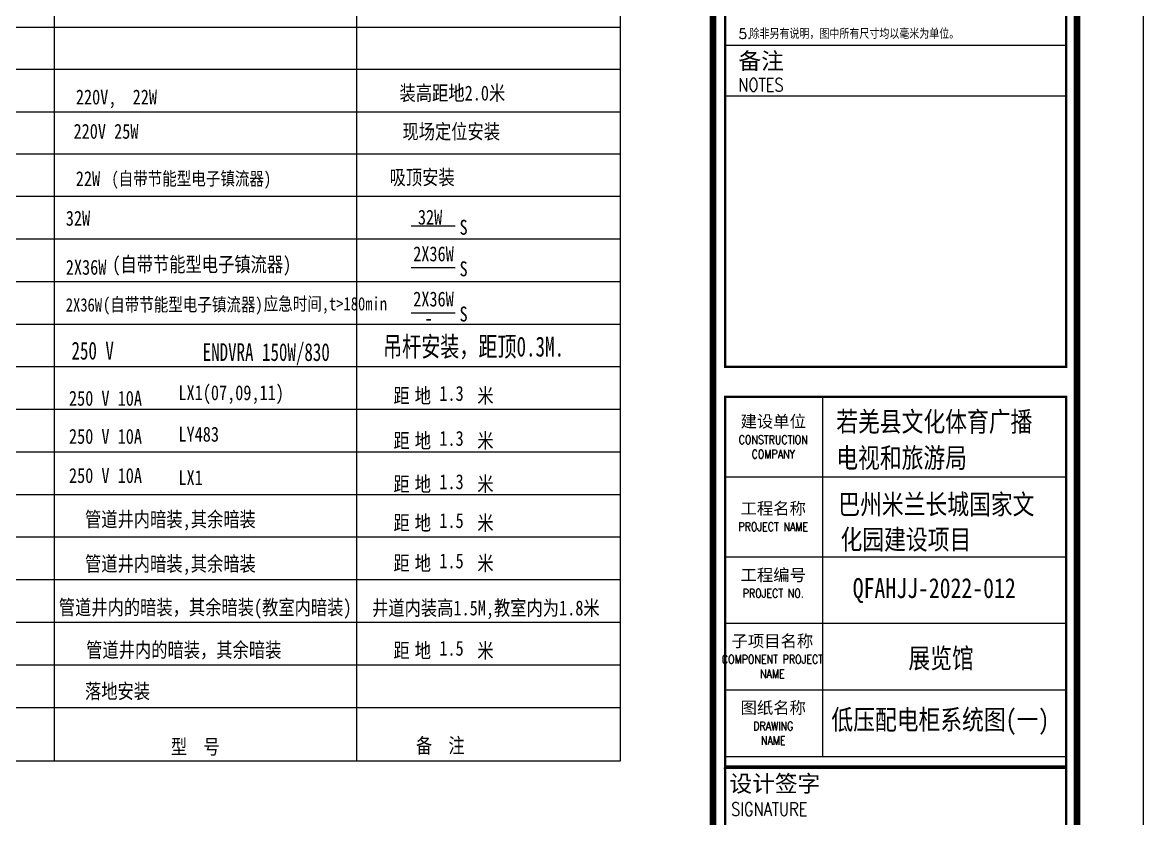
# Model space of a CAD drawing. Extents: x 815029915 to 815825525, y 579155098 to 579748855.
# Drawn here: x 815530932 to 815547777, y 579373596 to 579385559 of the extents above; entities that cross this region are included whole.
import ezdxf
from ezdxf.enums import TextEntityAlignment as Align

# ---------------------------------------------------------------- set-up
doc = ezdxf.new("R2010")
doc.units = 0
doc.header["$LTSCALE"] = 100
doc.header["$MEASUREMENT"] = 0
for name, color, linetype in [('HZ', 7, 'Continuous'), ('PUB_TITLE', 4, 'Continuous'), ('TK', 7, 'Continuous'), ('wxf', 7, 'Continuous'), ('ZG-图名', 10, 'Continuous'), ('zm', 1, 'Continuous')]:
    doc.layers.add(name, color=color, linetype=linetype)
doc.styles.add('-宋体', font='', dxfattribs={"width": 0.8})
doc.styles.add('CCIAD-图框(标题项)', font='')
doc.styles.add('CCIAD-图框(版权说明)', font='txt.shx', dxfattribs={"width": 0.7, "bigfont": 'gbcbig.shx'})
doc.styles.add('STYLE2', font='')
doc.styles.add('基本字体', font='simplex.shx', dxfattribs={"height": 180, "bigfont": 'hztxt.shx'})
doc.styles.get('-宋体').set_extended_font_data('SimSun')
doc.styles.get('CCIAD-图框(标题项)').set_extended_font_data('SimHei')
doc.styles.get('STYLE2').set_extended_font_data('SimHei')

# ---------------------------------------------------------------- blocks, each defined once
blk = doc.blocks.new('CCIAD-TK-A2-图签')
at = {"layer": 'TK'}
for p, q in [((531.32, 185.4), (582.39, 185.4)), ((545.77, 185.4), (545.77, 131.4)), ((531.32, 173.4), (582.39, 173.4)), ((543.32, 173.4), (582.39, 173.4)), ((531.32, 161.4), (582.39, 161.4)), ((531.32, 151.4), (582.39, 151.4)), ((531.32, 151.4), (582.39, 151.4)), ((531.32, 141.4), (582.39, 141.4)), ((531.32, 141.4), (582.39, 141.4)), ((531.32, 131.4), (582.39, 131.4)), ((582.19, 129.63), (531.12, 129.63))]:
    blk.add_line(p, q, dxfattribs=at)
at = {"layer": 'TK', "color": 0}
for p, q in [((531.12, 129.86), (582.39, 129.86)), ((530.92, 129.63), (582.19, 129.63))]:
    blk.add_line(p, q, dxfattribs=at)
at = {"layer": 'TK'}
for points, const_width in [([(529.29, 10.46), (529.29, 410)], 1), ([(531.12, 129.86), (582.39, 129.86)], 0.347)]:
    blk.add_lwpolyline(points, dxfattribs=dict(at, const_width=const_width))
for points in [[(529.29, 10.46), (584, 10.46), (584, 410)], [(531.12, 238.28), (582.39, 238.28)], [(531.12, 230.63), (582.39, 230.63)]]:
    blk.add_lwpolyline(points, dxfattribs=at)
at = {"layer": 'TK', "const_width": 0.347}
for points in [[(531.12, 335.84), (582.39, 335.84), (582.39, 189.94), (531.12, 189.94)], [(531.12, 185.4), (582.39, 185.4), (582.39, 13.25), (531.12, 13.25)]]:
    blk.add_lwpolyline(points, close=True, dxfattribs=at)
at = {"layer": 'TK'}
for s, height, style, p in [('除非另有说明，图中所有尺寸均以毫米为单位。', 1.5, 'CCIAD-图框(版权说明)', (534.8, 239.22)), ('5.', 1.5, 'CCIAD-图框(版权说明)', (533.13, 239.22)), ('备注', 2.5, 'CCIAD-图框(标题项)', (533.13, 234.65)), ('设计签字', 2.5, 'CCIAD-图框(标题项)', (531.78, 126.06))]:
    blk.add_text(s, height=height, dxfattribs=dict(at, style=style)).set_placement(p)
at = {"layer": 'TK', "style": 'CCIAD-图框(版权说明)', "width": 0.8}
for s, p in [('NOTES', (533.13, 231.3)), ('SIGNATURE', (532.04, 122.47))]:
    blk.add_text(s, height=2, dxfattribs=at).set_placement(p)
at = {"layer": 'TK', "char_height": 1.8, "attachment_point": 5, "style": '基本字体'}
for s, insert, width in [('{\\fSimHei|b0|i0|c134|p49;建设单位\\W0.8;\\P\\Fsimplex,hztxt|c134;\\H0.7224x;CONSTRUCTION \\PCOMPANY\\fKaiTi_GB2312|b0|i0|c134|p49;\\H1.3843x; }', (538.36, 179.4), 11.6), ('{\\fSimHei|b0|i0|c134|p49;工程名称\\fKaiTi_GB2312|b0|i0|c134|p49;\\H1.167x;\\W0.8;\\P\\Fsimplex,hztxt|c134;\\H0.6189x;PROJECT NAME\\H1.3846x; }', (538.36, 167.4), 11.6), ('{\\fSimHei|b0|i0|c134|p49;工程编号\\W0.8;\\P\\Fsimplex,hztxt|c134;\\H0.7222x;PROJECT NO.}', (538.36, 157.4), 11.6), ('{\\fSimHei|b0|i0|c134|p49;子项目名称\\W0.8;\\P\\Fsimplex,hztxt|c134;\\H0.7222x;COMPONENT PROJECT NAME\\H1.385x; }', (538.23, 146.4), 15.6094), ('{\\fSimHei|b0|i0|c134|p49;图纸名称\\W0.8;\\P\\Fsimplex,hztxt|c134;\\H0.7222x;DRAWING \\PNAME }', (538.36, 136.37), 11.6)]:
    blk.add_mtext(s, dxfattribs=dict(at, insert=insert, width=width))
blk = doc.blocks.new('l')
at = {"layer": 'TK'}
blk.add_lwpolyline([(815463677, 579451444), (815463677, 579409444), (815547777, 579409444), (815547777, 579451444)], close=True, dxfattribs=at)

msp = doc.modelspace()

# ---------------------------------------------------------------- linework, layer by layer
at = {"ltscale": 1000}
for p, q in [((815536772.8, 579382501), (815537434.7, 579382501)), ((815536772.8, 579381876.4), (815537434.7, 579381876.4))]:
    msp.add_line(p, q, dxfattribs=at)
msp.add_line((815539912.9, 579374458.7), (815524277.6, 579374458.7))
at = {"layer": 'HZ', "color": 7}
for p, q in [((815531414, 579374472.1), (815531414, 579395101.4)), ((815535952, 579395101.4), (815535952, 579374458.7)), ((815539914.7, 579395101.4), (815539914.7, 579374458.7)), ((815524279.4, 579385485.9), (815539914.7, 579385485.9)), ((815524279.4, 579384858.3), (815539914.7, 579384858.3)), ((815524279.4, 579384214.6), (815539914.7, 579384214.6)), ((815524279.4, 579383587), (815539914.7, 579383587)), ((815524279.4, 579382947), (815539914.7, 579382947)), ((815524279.4, 579382307), (815539914.7, 579382307)), ((815524279.4, 579381667), (815539914.7, 579381667)), ((815524279.4, 579381027), (815539914.7, 579381027)), ((815524279.4, 579380387), (815539914.7, 579380387)), ((815524279.4, 579379747), (815539914.7, 579379747)), ((815524279.4, 579379107), (815539914.7, 579379107)), ((815524279.4, 579378467), (815539914.7, 579378467)), ((815524279.4, 579377827), (815539914.7, 579377827)), ((815524279.4, 579377187), (815539914.7, 579377187)), ((815524279.4, 579376547), (815539914.7, 579376547)), ((815524279.4, 579375907), (815539914.7, 579375907)), ((815524279.4, 579375267), (815539914.7, 579375267))]:
    msp.add_line(p, q, dxfattribs=at)
at = {"layer": 'TK'}
msp.add_lwpolyline([(815463677.3, 579403390.9), (815463677.3, 579361390.9), (815547777.3, 579361390.9), (815547777.3, 579403390.9)], close=True, dxfattribs=at)
at = {"layer": 'TK', "const_width": 100}
msp.add_lwpolyline([(815466177.3, 579362436.5), (815466177.3, 579402390.9), (815546777.3, 579402390.9), (815546777.3, 579362436.5)], close=True, dxfattribs=at)
at = {"layer": 'wxf', "color": 7}
msp.add_line((815536772.8, 579381197.2), (815537434.7, 579381197.2), dxfattribs=at)

# ---------------------------------------------------------------- block references
at = {"layer": 'TK', "xscale": 100, "yscale": 100, "zscale": 100}
msp.add_blockref('CCIAD-TK-A2-图签', (815488377.3, 579361390.9), dxfattribs=at)
at = {"layer": 'zm', "color": 1}
msp.add_blockref('l', (0, -48053.6), dxfattribs=at)

# ---------------------------------------------------------------- texts
at = {"layer": 'PUB_TITLE', "style": '-宋体', "width": 0.8}
for s, p in [('若羌县文化体育广播', (815543160.2, 579379410.2)), ('电视和旅游局', (815543160.2, 579378866.7)), ('巴州米兰长城国家文', (815543191, 579378167)), ('化园建设项目', (815543224.1, 579377640.1)), ('展览馆', (815544244.1, 579375855, 0))]:
    msp.add_text(s, height=300, dxfattribs=at).set_placement(p)
at = {"layer": 'wxf', "color": 7, "style": '-宋体'}
for s, height, width, p in [('装高距地2.0米', 224, 0.8, (815536598.5, 579384385.8)), ('220V,  22W', 224, 0.8, (815531735.5, 579384326.8)), ('220V 25W', 224, 0.8, (815531700.4, 579383811.2, -950.4)), ('现场定位安装', 224, 0.8, (815536642.3, 579383807.9, -1900.8)), ('22W', 224, 0.8, (815531734.4, 579383099.4)), ('(自带节能型电子镇流器)', 200, 0.8, (815532269.4, 579383112.1)), ('吸顶安装', 224, 0.8, (815536449, 579383120)), ('32W', 224, 0.8, (815531584.3, 579382505.1)), ('32W', 224, 0.8, (815536874.2, 579382521.3)), ('S', 224, 0.8, (815537499.8, 579382369.2)), ('2X36W', 224, 0.8, (815536803.7, 579381969.9)), ('2X36W', 224, 0.8, (815531584.3, 579381767.9)), ('(自带节能型电子镇流器)', 224, 0.8, (815532283, 579381812.5)), ('S', 224, 0.8, (815537499.8, 579381744.6)), ('(自带节能型电子镇流器)', 200, 0.8, (815532142.4, 579381220.2)), ('应急时间,t>180min', 200, 0.8, (815534557.6, 579381231.8)), ('2X36W', 224, 0.8, (815536803.7, 579381290.8)), ('2X36W', 200, 0.8, (815531584.3, 579381215.1)), ('S', 224, 0.8, (815537499.8, 579381065.4)), ('-', 224, 0.8, (815536975.1, 579381004)), ('吊杆安装，距顶0.3M.', 300, 0.7, (815536351, 579380538.6)), ('250 V ', 267.43, 0.7, (815531669.7, 579380493.2)), ('ENDVRA 150W/830', 267.429, 0.7, (815533640.5, 579380472.1)), ('LX1(07,09,11)', 224, 0.8, (815533276.4, 579379883.1)), ('地', 224, 0.8, (815536826.7, 579379837.9)), ('1.3', 224, 0.8, (815537196.3, 579379872.6)), ('米', 224, 0.8, (815537766.6, 579379837.9)), ('250 V 10A', 224, 0.8, (815531631.7, 579379799.5)), ('距', 224, 0.8, (815536506.7, 579379837.9)), ('250 V 10A', 224, 0.8, (815531631.7, 579379227.3)), ('LY483', 224, 0.8, (815533276.4, 579379259.6)), ('距', 224, 0.8, (815536506.7, 579379162.3)), ('地', 224, 0.8, (815536826.7, 579379162.3)), ('1.3', 224, 0.8, (815537196.3, 579379197.1)), ('米', 224, 0.8, (815537766.6, 579379162.3)), ('250 V 10A', 224, 0.8, (815531631.7, 579378638.8)), ('LX1', 224, 0.8, (815533276.4, 579378607.1)), ('距', 224, 0.8, (815536506.7, 579378510.2)), ('地', 224, 0.8, (815536826.7, 579378510.2)), ('1.3', 224, 0.8, (815537196.3, 579378545)), ('米', 224, 0.8, (815537766.6, 579378510.2)), ('管道井内暗装,其余暗装', 224, 0.8, (815531872.5, 579377980.6)), ('距', 224, 0.8, (815536506.7, 579377926.9)), ('地', 224, 0.8, (815536826.7, 579377926.9)), ('1.5', 224, 0.8, (815537196.3, 579377961.7)), ('米', 224, 0.8, (815537766.6, 579377926.9)), ('管道井内暗装,其余暗装', 224, 0.8, (815531872.5, 579377312.6)), ('地', 224, 0.8, (815536826.7, 579377320.9)), ('1.5', 224, 0.8, (815537196.3, 579377355.7)), ('米', 224, 0.8, (815537766.6, 579377320.9)), ('距', 224, 0.8, (815536506.7, 579377320.9)), ('管道井内的暗装，其余暗装(教室内暗装)', 224, 0.8, (815531478.3, 579376657.8)), ('井道内装高1.5M,教室内为1.8米', 224, 0.8, (815536186.2, 579376648.9)), ('管道井内的暗装，其余暗装', 224, 0.8, (815531889.9, 579376017.8)), ('距', 224, 0.8, (815536506.7, 579376008.9)), ('地', 224, 0.8, (815536826.7, 579376008.9)), ('1.5', 224, 0.8, (815537196.3, 579376043.7)), ('米', 224, 0.8, (815537766.6, 579376008.9)), ('落地安装', 224, 0.8, (815531872.5, 579375398.6)), ('型  号', 224, 0.8, (815533162.7, 579374562.8)), ('备  注', 224, 0.8, (815536845.6, 579374581.5))]:
    msp.add_text(s, height=height, dxfattribs=dict(at, width=width)).set_placement(p)
at = {"layer": 'ZG-图名', "style": '-宋体', "width": 0.8}
msp.add_text('低压配电柜系统图(一)', height=300, dxfattribs=at).set_placement((815543086.8, 579374931.9))
at = {"layer": 'zm', "ltscale": 10, "style": 'STYLE2', "width": 0.8}
msp.add_text('QFAHJJ-2022-012', height=300, dxfattribs=at).set_placement((815544632.3, 579377023.8), align=Align.MIDDLE)

doc.saveas('drawing.dxf')
